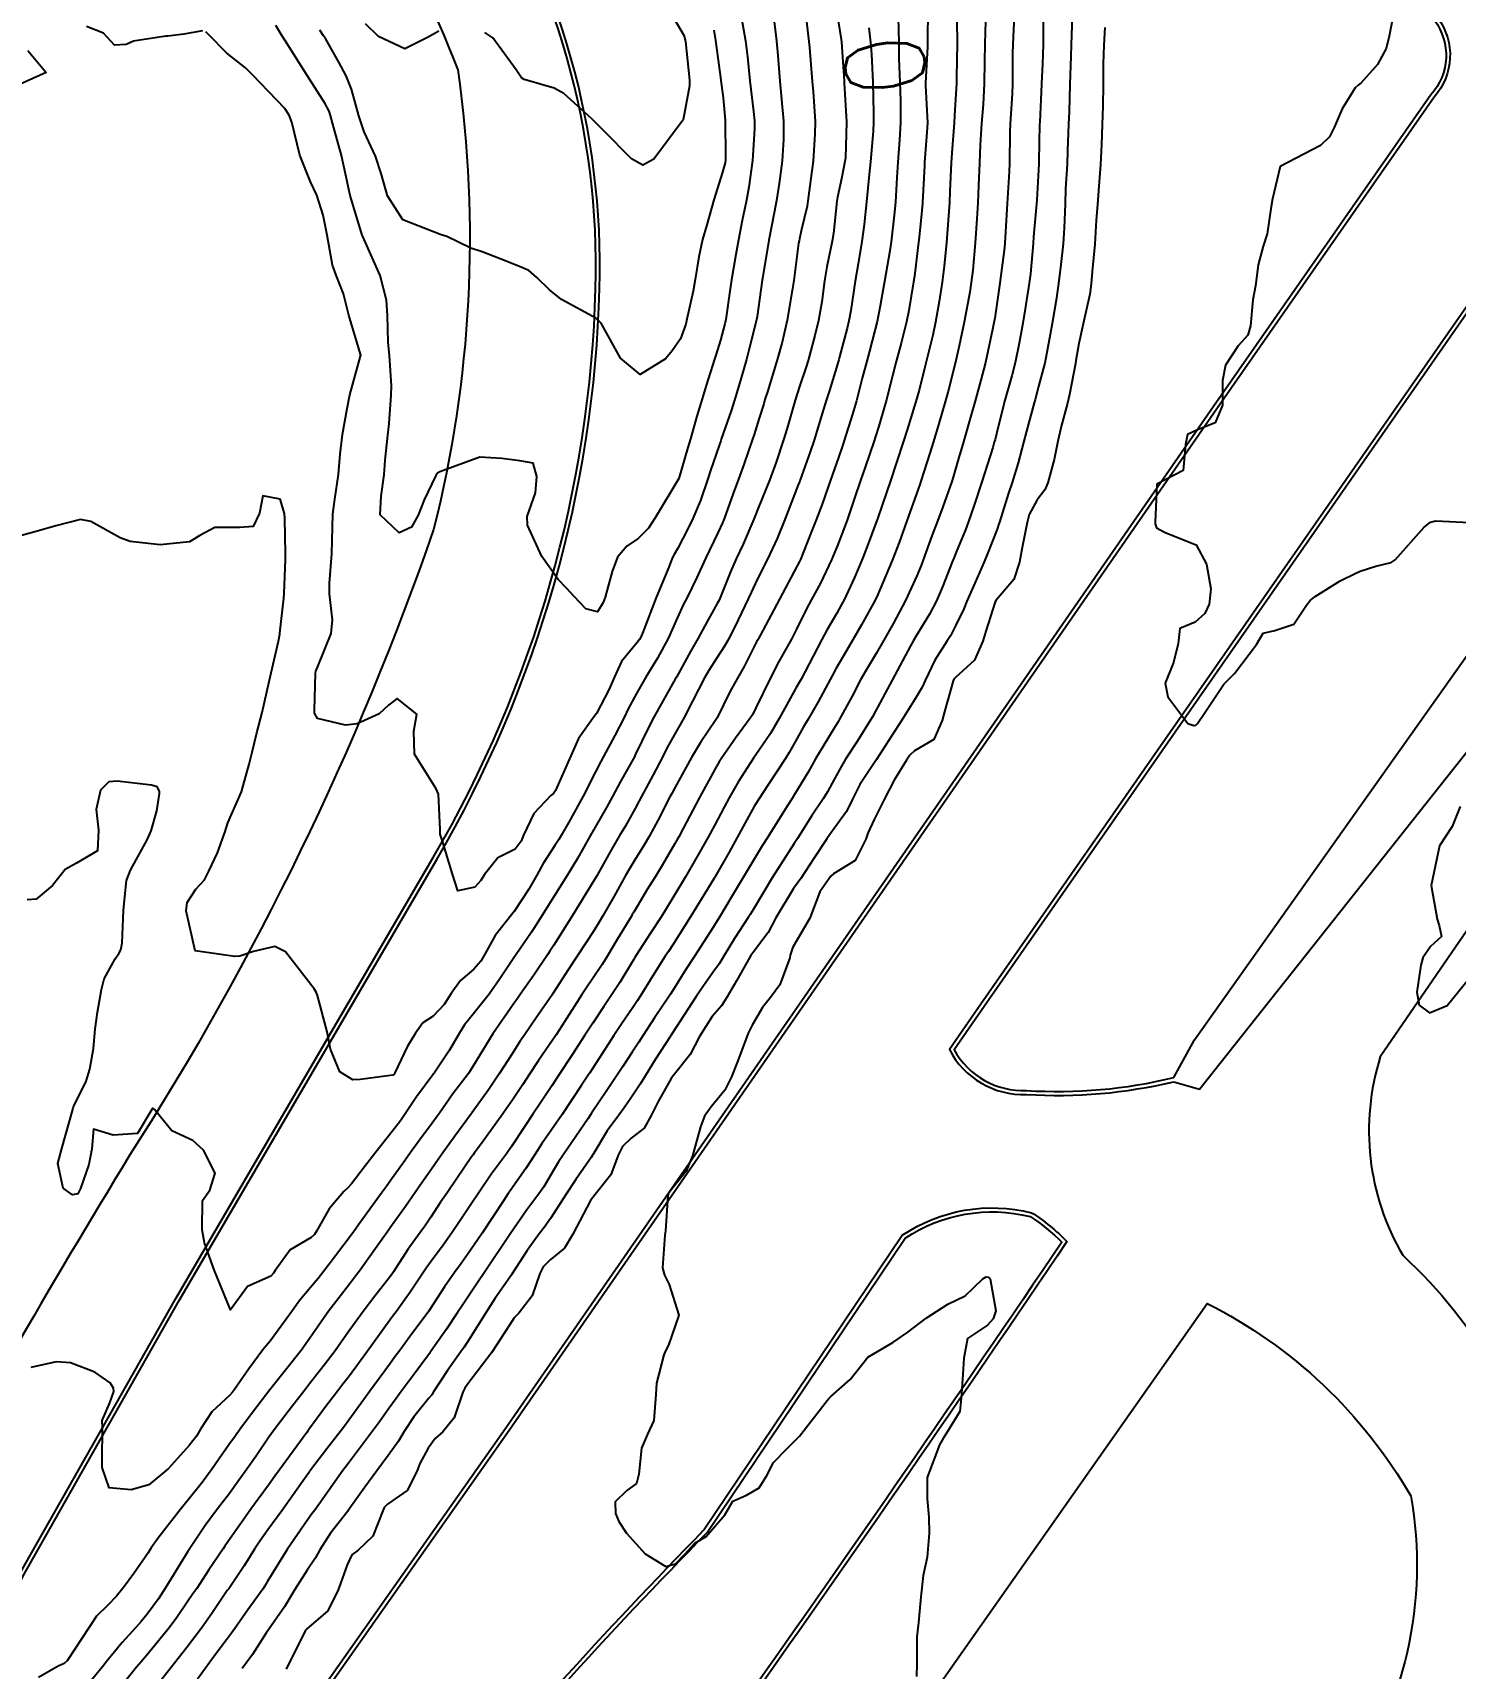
# Model space of a CAD drawing. Header units: metres. Extents: x 292545 to 299085, y 7450245 to 7463078.
# Drawn here: x 295697.9 to 295769.3, y 7459167.2 to 7459249.3 of the extents above; entities that cross this region are included whole.
import ezdxf
from ezdxf.enums import TextEntityAlignment as Align

# ---------------------------------------------------------------- set-up
doc = ezdxf.new("R2010")
doc.units = ezdxf.units.M
for name, color, linetype in [('Area Verde e Lazer', 94, 'Continuous'), ('Cotas', 45, 'Continuous'), ('Curvas de Nivel 1m', 11, 'Continuous'), ('Curvas de Nivel 5m', 15, 'Continuous'), ('Vias Primárias', 230, 'Continuous')]:
    doc.layers.add(name, color=color, linetype=linetype)
doc.styles.add('Style-STANDARD', font='STANDARD.shx')

msp = doc.modelspace()

# ---------------------------------------------------------------- linework, layer by layer
at = {"layer": 'Area Verde e Lazer', "elevation": 667.247}
msp.add_lwpolyline([(295768.301, 7459249.95, -0.357826), (295768.122, 7459246.211), (295757.218, 7459230.553), (295721.697, 7459179.276), (295709.043, 7459161.299), (295678.373, 7459117.308), (295658.092, 7459079.289), (295650.215, 7459060.645), (295643.817, 7459041.296), (295650.034, 7459062.991), (295654.324, 7459076.637), (295660.719, 7459091.849), (295697.441, 7459171.831), (295705.298, 7459185.682), (295718.222, 7459207.821, 0.12587), (295726.398, 7459236.47, 0.151991), (295720.141, 7459258.721, 0.173646), (295703.02, 7459275.858, 9.727857)], format="xyb", dxfattribs=at)
at = {"layer": 'Area Verde e Lazer'}
msp.add_lwpolyline([(295755.217, 7459196.876), (295756.254, 7459198.776), (295781.835, 7459234.869), (295784.282, 7459238.429, 0.44304), (295785.625, 7459246.899, 0.332628), (295778.772, 7459247.733, 0.080087), (295777.377, 7459245.932), (295745.693, 7459200.444), (295744.188, 7459198.272, 0.282896), (295747.821, 7459196.225, 0.074973)], format="xyb", close=True, dxfattribs=at)
msp.add_lwpolyline([(295641.793, 7458910.885, -0.042121), (295640.042, 7458961.504, -0.024441), (295645.135, 7459013.05, -0.085164), (295678.356, 7459102.409), (295697.589, 7459132.131), (295717.572, 7459158.337, -0.01965), (295731.792, 7459174.041), (295741.73, 7459188.817, -0.208892), (295748, 7459189.905, -0.051783), (295749.599, 7459188.617, -0.005243), (295733.715, 7459165.627, 0.014527), (295709.377, 7459130.812, 0.012561), (295690.78, 7459103.304, 0.039951), (295683.255, 7459091.392, 0.005627), (295672.227, 7459071.476, 0.021212), (295657.864, 7459033.882, 0.036696), (295648.618, 7458992.948, 0.012102), (295646.339, 7458969.669, 0.027418), (295645.726, 7458936.571, 0.035555), (295650.16, 7458895.421, 0.04752)], format="xyb", dxfattribs=at)
at = {"layer": 'Curvas de Nivel 1m', "flags": 128}
for points, elevation in [([(295736.663, 7459250.88), (295736.904, 7459248.877), (295736.933, 7459248.574), (295737.065, 7459246.875), (295737.111, 7459246.369), (295737.211, 7459244.874), (295737.204, 7459244.246), (295737.109, 7459242.875), (295737.048, 7459242.385), (295736.852, 7459240.877), (295736.807, 7459240.61), (295736.52, 7459239.372), (295736.424, 7459238.972), (295736.406, 7459238.882), (295736.386, 7459238.756), (295736.144, 7459236.885), (295736.087, 7459236.485), (295735.816, 7459234.89), (295735.56, 7459233.79), (295735.309, 7459232.897), (295734.82, 7459231.297), (295734.697, 7459230.906), (295734.632, 7459230.694), (295734.409, 7459229.981), (295734.149, 7459229.16), (295734.067, 7459228.913), (295733.644, 7459227.654), (295733.375, 7459226.92), (295733.1, 7459226.188), (295732.644, 7459224.927), (295732.559, 7459224.718), (295732.343, 7459224.259), (295731.907, 7459223.356), (295731.706, 7459222.936), (295731.274, 7459221.979), (295730.776, 7459220.945), (295730.616, 7459220.631), (295730.293, 7459219.931), (295729.848, 7459218.957), (295729.299, 7459217.933), (295728.714, 7459216.973), (295728.245, 7459216.159), (295727.837, 7459215.384), (295727.639, 7459214.986), (295727.165, 7459214.045), (295726.6, 7459212.996), (295726.46, 7459212.738), (295726.195, 7459212.217), (295725.574, 7459211.009), (295724.849, 7459209.699), (295724.471, 7459209.025), (295724.355, 7459208.832), (295724.155, 7459208.518), (295723.559, 7459207.618), (295723.241, 7459207.039), (295722.839, 7459206.33), (295722.115, 7459205.216), (295722.042, 7459205.122), (295721.977, 7459205.051), (295721.154, 7459204.007), (295720.637, 7459203.065), (295720.439, 7459202.715), (295720.082, 7459202.32), (295719.415, 7459201.744), (295718.939, 7459201.091), (295718.601, 7459200.551), (295718.051, 7459199.956), (295717.53, 7459199.623), (295717.164, 7459199.109), (295716.737, 7459198.412), (295716.123, 7459197.119), (295716.092, 7459197.05), (295716.021, 7459196.989), (295714.378, 7459196.784), (295714.017, 7459196.766), (295713.36, 7459197.157), (295712.893, 7459198.303), (295712.715, 7459199.163), (295712.23, 7459201), (295712.164, 7459201.169), (295712.065, 7459201.334), (295710.631, 7459203.185), (295710.096, 7459203.453), (295709.028, 7459203.206), (295708.334, 7459202.971), (295708.089, 7459202.947), (295706.093, 7459203.24), (295705.646, 7459205.245), (295705.697, 7459205.666), (295706.124, 7459206.325), (295706.568, 7459206.796), (295706.785, 7459207.233), (295707.214, 7459208.163), (295707.605, 7459209.226), (295707.737, 7459209.655), (295708.177, 7459210.646), (295708.415, 7459211.217), (295708.811, 7459212.604), (295708.953, 7459213.209), (295709.194, 7459214.177), (295709.458, 7459215.202), (295709.816, 7459216.764), (295709.907, 7459217.195), (295710.277, 7459218.783), (295710.344, 7459219.127), (295710.352, 7459219.189), (295710.55, 7459220.938), (295710.564, 7459221.187), (295710.625, 7459222.882), (295710.638, 7459223.187), (295710.604, 7459224.933), (295710.577, 7459225.188), (295710.36, 7459225.906), (295709.488, 7459226.073), (295709.333, 7459225.2), (295709.01, 7459224.536), (295708.342, 7459224.495), (295707.087, 7459224.487), (295706.336, 7459224.086), (295705.81, 7459223.766), (295704.336, 7459223.612), (295702.838, 7459223.783), (295702.34, 7459223.965), (295700.864, 7459224.789), (295700.349, 7459224.895), (295699.1, 7459224.568), (295698.343, 7459224.355), (295696.956, 7459223.968)], 673), ([(295738.222, 7459250.864), (295738.518, 7459248.978), (295738.533, 7459248.861), (295738.62, 7459247.608), (295738.669, 7459246.914), (295738.67, 7459246.859), (295738.675, 7459246.796), (295738.786, 7459244.857), (295738.733, 7459243.026), (295738.711, 7459242.858), (295738.555, 7459242.074), (295738.331, 7459241.076), (295738.3, 7459240.862), (295738.141, 7459239.241), (295738.078, 7459238.864), (295737.802, 7459237.565), (295737.69, 7459236.868), (295737.544, 7459235.808), (295737.382, 7459234.871), (295737.208, 7459234.126), (295736.866, 7459232.876), (295736.767, 7459232.55), (295736.43, 7459231.57), (295736.214, 7459230.883), (295735.812, 7459229.478), (295735.634, 7459228.891), (295735.257, 7459227.772), (295734.936, 7459226.902), (295734.358, 7459225.459), (295734.201, 7459225.065), (295734.136, 7459224.912), (295733.597, 7459223.654), (295733.259, 7459222.921), (295732.97, 7459222.27), (295732.43, 7459220.929), (295732.39, 7459220.842), (295732.3, 7459220.672), (295731.677, 7459219.549), (295731.346, 7459218.939), (295730.958, 7459218.258), (295730.253, 7459216.979), (295730.242, 7459216.961), (295730.214, 7459216.912), (295729.126, 7459214.971), (295728.813, 7459214.385), (295728.205, 7459213.109), (295728.163, 7459213.021), (295728.141, 7459212.981), (295727.44, 7459211.738), (295727.042, 7459210.991), (295726.739, 7459210.432), (295726.167, 7459209.44), (295725.917, 7459209.004), (295725.28, 7459207.879), (295724.768, 7459207.02), (295724.122, 7459205.981), (295723.755, 7459205.395), (295723.531, 7459205.036), (295722.975, 7459204.171), (295722.207, 7459203.049), (295722.158, 7459202.983), (295722.09, 7459202.879), (295721.349, 7459201.782), (295720.847, 7459201.068), (295720.053, 7459200.058), (295719.615, 7459199.517), (295719.346, 7459199.087), (295718.87, 7459198.256), (295718.091, 7459197.099), (295718.062, 7459197.059), (295718.021, 7459197.005), (295717.201, 7459195.912), (295716.671, 7459195.113), (295716.398, 7459194.707), (295715.983, 7459194.166), (295715.159, 7459193.132), (295714.647, 7459192.456), (295713.949, 7459191.543), (295713.758, 7459191.339), (295713.563, 7459191.154), (295712.817, 7459190.279), (295712.193, 7459189.167), (295712.092, 7459188.998), (295711.92, 7459188.85), (295710.861, 7459188.233), (295710.11, 7459187.188), (295710.037, 7459187.052), (295709.899, 7459186.903), (295708.719, 7459186.384), (295707.873, 7459185.22), (295707.046, 7459187.229), (295706.565, 7459188.585), (295706.441, 7459189.235), (295706.463, 7459190.709), (295706.828, 7459191.231), (295707.101, 7459192.083), (295706.518, 7459193.235), (295705.978, 7459193.714), (295704.93, 7459194.203), (295704.048, 7459195.269), (295703.994, 7459195.317), (295703.947, 7459195.317), (295703.922, 7459195.271), (295703.196, 7459194.062), (295701.98, 7459193.986), (295700.997, 7459194.286), (295700.916, 7459193.301), (295700.752, 7459192.515), (295700.348, 7459191.306), (295700.212, 7459191.044), (295699.948, 7459190.995), (295699.473, 7459191.317), (295699.204, 7459192.56), (295699.401, 7459193.319), (295699.952, 7459195.27), (295699.963, 7459195.31), (295699.968, 7459195.336), (295699.994, 7459195.406), (295700.621, 7459196.697), (295700.811, 7459197.302), (295700.995, 7459198.339), (295701.08, 7459199.3), (295701.192, 7459200.159), (295701.394, 7459201.297), (295701.527, 7459201.84), (295702.086, 7459202.835), (295702.27, 7459203.107), (295702.367, 7459203.286), (295702.438, 7459203.627), (295702.492, 7459205.284), (295702.653, 7459206.764), (295702.844, 7459207.279), (295703.695, 7459208.804), (295703.886, 7459209.264), (295704.173, 7459210.273), (295704.314, 7459211.127), (295704.306, 7459211.259), (295704.186, 7459211.471), (295703.906, 7459211.545), (295702.19, 7459211.754), (295701.769, 7459211.714), (295701.348, 7459211.298), (295701.134, 7459210.34), (295701.253, 7459209.299), (295701.193, 7459208.259), (295700.146, 7459207.643), (295699.578, 7459207.318), (295698.935, 7459206.524), (295698.12, 7459205.828), (295697.671, 7459205.793)], 672), ([(295742.873, 7459250.586), (295742.856, 7459248.808), (295742.848, 7459248.591), (295742.751, 7459246.809), (295742.752, 7459246.667), (295742.849, 7459244.807), (295742.842, 7459244.546), (295742.711, 7459242.809), (295742.705, 7459242.666), (295742.608, 7459240.809), (295742.606, 7459240.745), (295742.532, 7459240.05), (295742.414, 7459238.911), (295742.402, 7459238.811), (295742.2, 7459237.109), (295742.16, 7459236.813), (295741.911, 7459235.376), (295741.801, 7459234.817), (295741.532, 7459233.744), (295741.289, 7459232.822), (295740.901, 7459231.307), (295740.777, 7459230.835), (295740.698, 7459230.557), (295740.404, 7459229.579), (295740.233, 7459229.004), (295740.18, 7459228.842), (295739.718, 7459227.508), (295739.49, 7459226.849), (295739.208, 7459226.008), (295738.824, 7459224.855), (295738.695, 7459224.509), (295738.334, 7459223.585), (295738.123, 7459223.065), (295738.035, 7459222.863), (295737.478, 7459221.701), (295737.032, 7459220.873), (295736.775, 7459220.399), (295736.288, 7459219.382), (295736.03, 7459218.884), (295735.398, 7459217.761), (295734.952, 7459216.9), (295734.238, 7459215.431), (295734.065, 7459215.081), (295733.961, 7459214.913), (295733.226, 7459213.912), (295732.526, 7459212.927), (295732.399, 7459212.73), (295732.197, 7459212.375), (295731.418, 7459210.941), (295730.59, 7459209.377), (295730.367, 7459208.957), (295730.294, 7459208.825), (295730.157, 7459208.586), (295729.555, 7459207.552), (295729.197, 7459206.969), (295728.786, 7459206.314), (295728.115, 7459205.182), (295728.039, 7459205.056), (295727.999, 7459204.981), (295727.28, 7459203.809), (295726.795, 7459202.993), (295726.526, 7459202.556), (295726.076, 7459201.882), (295725.717, 7459201.357), (295725.489, 7459201.009), (295724.511, 7459199.486), (295724.219, 7459199.027), (295724.148, 7459198.922), (295724.039, 7459198.756), (295723.331, 7459197.729), (295722.876, 7459197.041), (295722.537, 7459196.523), (295722.003, 7459195.725), (295721.727, 7459195.324), (295721.539, 7459195.057), (295720.411, 7459193.507), (295720.098, 7459193.078), (295720.047, 7459193.003), (295719.97, 7459192.894), (295719.236, 7459191.805), (295718.744, 7459191.092), (295718.419, 7459190.614), (295717.931, 7459189.873), (295717.619, 7459189.41), (295717.398, 7459189.105), (295716.778, 7459188.248), (295716.05, 7459187.119), (295715.993, 7459187.028), (295715.9, 7459186.907), (295715.108, 7459185.908), (295714.532, 7459185.14), (295713.863, 7459184.205), (295713.425, 7459183.587), (295713.121, 7459183.157), (295712.572, 7459182.436), (295711.836, 7459181.499), (295711.577, 7459181.174), (295710.815, 7459180.188), (295710.067, 7459179.196), (295709.799, 7459178.826), (295709.134, 7459177.862), (295708.682, 7459177.211), (295708.308, 7459176.681), (295707.763, 7459175.925), (295707.46, 7459175.521), (295707.224, 7459175.225), (295706.592, 7459174.384), (295705.832, 7459173.239), (295705.793, 7459173.179), (295705.731, 7459173.082), (295704.607, 7459171.257), (295704.255, 7459170.712), (295703.693, 7459169.936), (295703.389, 7459169.572), (295703.124, 7459169.276), (295702.436, 7459168.521), (295701.666, 7459167.577), (295701.44, 7459167.293), (295700.485, 7459166.141)], 669), ([(295744.3, 7459250.794), (295744.35, 7459249.078), (295744.349, 7459248.793), (295744.315, 7459247.094), (295744.303, 7459246.793), (295744.214, 7459245.168), (295744.193, 7459244.794), (295744.075, 7459243.288), (295744.041, 7459242.795), (295743.978, 7459241.366), (295743.951, 7459240.796), (295743.861, 7459239.459), (295743.806, 7459238.797), (295743.697, 7459237.602), (295743.597, 7459236.799), (295743.445, 7459235.834), (295743.258, 7459234.802), (295743.118, 7459234.142), (295742.782, 7459232.807), (295742.714, 7459232.534), (295742.429, 7459231.385), (295742.276, 7459230.812), (295741.836, 7459229.383), (295741.658, 7459228.821), (295741.301, 7459227.745), (295740.991, 7459226.831), (295740.354, 7459224.968), (295740.321, 7459224.873), (295740.31, 7459224.84), (295739.777, 7459223.4), (295739.561, 7459222.848), (295739.184, 7459221.981), (295738.666, 7459220.856), (295738.541, 7459220.617), (295738.296, 7459220.195), (295737.81, 7459219.342), (295737.559, 7459218.867), (295737.114, 7459218.028), (295736.507, 7459216.877), (295736.415, 7459216.715), (295736.248, 7459216.418), (295735.417, 7459214.892), (295734.977, 7459214.144), (295734.205, 7459213.025), (295734.156, 7459212.958), (295734.122, 7459212.911), (295733.374, 7459211.735), (295732.899, 7459210.923), (295732.65, 7459210.453), (295732.169, 7459209.524), (295731.851, 7459208.935), (295731.232, 7459207.858), (295730.707, 7459206.951), (295730.123, 7459205.974), (295729.735, 7459205.346), (295729.496, 7459204.966), (295728.949, 7459204.127), (295728.209, 7459202.979), (295728.166, 7459202.905), (295728.09, 7459202.784), (295727.407, 7459201.653), (295726.974, 7459200.991), (295726.605, 7459200.447), (295726.049, 7459199.612), (295725.658, 7459199.006), (295725.021, 7459198.022), (295724.374, 7459197.025), (295724.007, 7459196.461), (295723.435, 7459195.602), (295723.05, 7459195.039), (295722.621, 7459194.41), (295721.977, 7459193.416), (295721.718, 7459193.054), (295720.975, 7459192.047), (295720.313, 7459191.074), (295719.937, 7459190.505), (295719.362, 7459189.652), (295718.98, 7459189.089), (295718.544, 7459188.466), (295717.908, 7459187.604), (295717.695, 7459187.313), (295717.556, 7459187.103), (295716.894, 7459186.104), (295716.178, 7459185.117), (295716.048, 7459184.941), (295715.869, 7459184.698), (295714.742, 7459183.137), (295713.841, 7459181.91), (295713.513, 7459181.477), (295713.263, 7459181.156), (295712.641, 7459180.341), (295711.804, 7459179.217), (295711.784, 7459179.19), (295711.769, 7459179.171), (295711.696, 7459179.066), (295710.331, 7459177.192), (295710.102, 7459176.871), (295709.771, 7459176.42), (295709.251, 7459175.715), (295708.885, 7459175.209), (295708.416, 7459174.543), (295707.736, 7459173.563), (295707.594, 7459173.361), (295707.495, 7459173.222), (295706.782, 7459172.17), (295706.173, 7459171.235), (295705.986, 7459170.96), (295705.703, 7459170.548), (295705.172, 7459169.766), (295704.8, 7459169.253), (295703.669, 7459167.876), (295703.384, 7459167.555), (295703.151, 7459167.275), (295702.49, 7459166.447)], 668), ([(295729.585, 7459250.966), (295730.636, 7459249.167), (295730.692, 7459248.949), (295730.702, 7459248.88), (295730.903, 7459246.947), (295730.903, 7459246.652), (295730.583, 7459244.95), (295729.113, 7459242.972), (295728.56, 7459242.676), (295728.003, 7459242.986), (295726.577, 7459244.438), (295726.004, 7459245.006), (295724.602, 7459246.27), (295724.115, 7459246.534), (295722.612, 7459246.981), (295722.474, 7459247.051), (295722.208, 7459247.463), (295721.036, 7459249.066), (295720.637, 7459249.331)], 677), ([(295766.299, 7459250.534), (295766.032, 7459249.143), (295765.88, 7459248.538), (295765.441, 7459247.726), (295764.616, 7459246.813), (295764.47, 7459246.696), (295764.317, 7459246.553), (295763.66, 7459245.496), (295763.262, 7459244.563), (295763.04, 7459244.104), (295762.574, 7459243.655), (295760.563, 7459242.6), (295760.164, 7459240.978), (295760.098, 7459240.604), (295759.898, 7459239.23), (295759.695, 7459238.608), (295759.446, 7459237.668), (295759.317, 7459236.612), (295759.183, 7459235.913), (295759.064, 7459234.614), (295758.933, 7459234.14), (295758.453, 7459233.6), (295757.816, 7459232.629), (295757.666, 7459231.862), (295757.663, 7459230.631), (295757.297, 7459229.749), (295756.404, 7459229.382), (295755.904, 7459229.151), (295755.809, 7459228.656), (295755.695, 7459227.341), (295754.373, 7459226.67), (295754.285, 7459224.739), (295754.287, 7459224.671), (295754.35, 7459224.469), (295754.777, 7459224.236), (295756.337, 7459223.613), (295756.858, 7459222.642), (295757.082, 7459221.41), (295756.99, 7459220.64), (295756.772, 7459220.167), (295756.289, 7459219.741), (295755.517, 7459219.425), (295755.429, 7459218.658), (295755.207, 7459217.717), (295754.778, 7459216.665), (295754.916, 7459215.994), (295755.924, 7459214.653), (295756.231, 7459214.543), (295756.32, 7459214.561), (295756.406, 7459214.647), (295756.759, 7459215.163), (295757.733, 7459216.628), (295758.258, 7459217.157), (295759.374, 7459218.609), (295759.709, 7459219.178), (295760.284, 7459219.324), (295761.242, 7459219.638), (295761.884, 7459220.584), (295762.058, 7459220.83), (295762.307, 7459221.022), (295763.56, 7459221.806), (295764.319, 7459222.177), (295764.578, 7459222.289), (295765.355, 7459222.54), (295766.124, 7459222.733), (295766.326, 7459222.864), (295767.79, 7459224.508), (295768.094, 7459224.757), (295768.348, 7459224.819), (295770.096, 7459224.733)], 662), ([(295745.772, 7459249.901), (295745.738, 7459248.773), (295745.718, 7459247.867), (295745.701, 7459246.774), (295745.646, 7459245.725), (295745.573, 7459244.775), (295745.5, 7459243.704), (295745.461, 7459242.777), (295745.421, 7459241.647), (295745.374, 7459240.778), (295745.328, 7459239.981), (295745.245, 7459238.779), (295745.124, 7459237.405), (295745.051, 7459236.782), (295744.976, 7459236.292), (295744.7, 7459234.786), (295744.451, 7459233.61), (295744.299, 7459232.937), (295744.266, 7459232.792), (295743.887, 7459231.337), (295743.744, 7459230.797), (295743.448, 7459229.759), (295743.16, 7459228.802), (295742.979, 7459228.212), (295742.525, 7459226.808), (295742.488, 7459226.692), (295742.368, 7459226.366), (295741.825, 7459224.818), (295741.434, 7459223.726), (295741.082, 7459222.829), (295740.305, 7459221.015), (295740.249, 7459220.895), (295740.226, 7459220.841), (295739.538, 7459219.6), (295739.111, 7459218.852), (295738.802, 7459218.328), (295738.261, 7459217.386), (295738.072, 7459217.046), (295737.975, 7459216.863), (295737.375, 7459215.735), (295736.868, 7459214.874), (295736.625, 7459214.478), (295736.216, 7459213.735), (295735.907, 7459213.185), (295735.722, 7459212.887), (295734.817, 7459211.528), (295734.419, 7459210.906), (295734.179, 7459210.509), (295733.611, 7459209.473), (295733.308, 7459208.919), (295732.892, 7459208.182), (295732.178, 7459206.93), (295732.159, 7459206.903), (295732.132, 7459206.853), (295730.963, 7459204.947), (295730.099, 7459203.587), (295729.851, 7459203.206), (295729.693, 7459202.964), (295729.067, 7459201.981), (295728.442, 7459200.976), (295728.294, 7459200.745), (295728.057, 7459200.39), (295727.487, 7459199.547), (295727.114, 7459198.989), (295726.687, 7459198.34), (295726.017, 7459197.301), (295725.899, 7459197.118), (295725.826, 7459197.003), (295725.495, 7459196.495), (295724.519, 7459195.022), (295723.985, 7459194.247), (295723.482, 7459193.531), (295723.168, 7459193.038), (295722.701, 7459192.303), (295721.946, 7459191.241), (295721.864, 7459191.131), (295721.81, 7459191.052), (295721.572, 7459190.688), (295720.496, 7459189.071), (295719.914, 7459188.205), (295719.448, 7459187.544), (295719.117, 7459187.088), (295718.613, 7459186.372), (295717.875, 7459185.227), (295717.826, 7459185.148), (295717.789, 7459185.101), (295716.967, 7459184.004), (295716.314, 7459183.115), (295716.117, 7459182.85), (295715.846, 7459182.473), (295714.871, 7459181.134), (295714.434, 7459180.53), (295713.811, 7459179.674), (295713.587, 7459179.372), (295713.418, 7459179.154), (295712.71, 7459178.244), (295711.884, 7459177.169), (295711.841, 7459177.111), (295711.781, 7459177.024), (295711.019, 7459175.926), (295710.489, 7459175.189), (295709.743, 7459174.167), (295709.337, 7459173.603), (295709.081, 7459173.207), (295708.564, 7459172.372), (295707.781, 7459171.219), (295707.753, 7459171.179), (295707.711, 7459171.12), (295706.94, 7459169.981), (295706.408, 7459169.233), (295706.102, 7459168.813), (295705.673, 7459168.264), (295704.872, 7459167.252), (295703.647, 7459165.695)], 667), ([(295747.213, 7459250.189), (295747.139, 7459248.755), (295747.125, 7459248.258), (295747.124, 7459246.755), (295747.103, 7459246.258), (295746.998, 7459244.756), (295746.98, 7459244.355), (295746.967, 7459242.756), (295746.951, 7459242.364), (295746.848, 7459240.757), (295746.831, 7459240.464), (295746.737, 7459238.758), (295746.72, 7459238.549), (295746.493, 7459236.76), (295746.233, 7459234.997), (295746.192, 7459234.764), (295746.122, 7459234.428), (295745.765, 7459232.77), (295745.538, 7459231.878), (295745.231, 7459230.778), (295745.053, 7459230.14), (295744.659, 7459228.786), (295744.383, 7459227.841), (295744.15, 7459227.018), (295744.075, 7459226.793), (295743.626, 7459225.532), (295743.353, 7459224.8), (295743.079, 7459224.066), (295742.629, 7459222.807), (295742.543, 7459222.585), (295742.315, 7459222.053), (295741.744, 7459220.818), (295741.15, 7459219.685), (295740.667, 7459218.834), (295740.273, 7459218.165), (295739.773, 7459217.333), (295739.498, 7459216.848), (295739.07, 7459216.026), (295738.445, 7459214.858), (295738.366, 7459214.724), (295738.228, 7459214.504), (295737.595, 7459213.483), (295737.241, 7459212.87), (295736.863, 7459212.206), (295736.185, 7459211.09), (295736.055, 7459210.882), (295735.852, 7459210.557), (295734.803, 7459208.9), (295734.552, 7459208.509), (295734.147, 7459207.842), (295733.797, 7459207.254), (295733.602, 7459206.915), (295733.055, 7459205.99), (295732.411, 7459204.927), (295732.295, 7459204.745), (295732.108, 7459204.438), (295731.15, 7459202.944), (295730.73, 7459202.304), (295730.067, 7459201.25), (295729.957, 7459201.069), (295729.885, 7459200.962), (295729.151, 7459199.87), (295728.559, 7459198.975), (295728.358, 7459198.657), (295728.03, 7459198.151), (295727.566, 7459197.438), (295727.269, 7459196.987), (295726.764, 7459196.233), (295725.994, 7459195.089), (295725.934, 7459195.001), (295725.817, 7459194.828), (295724.585, 7459193.021), (295724.342, 7459192.65), (295723.957, 7459191.988), (295723.595, 7459191.387), (295723.35, 7459191.036), (295722.747, 7459190.23), (295721.923, 7459189.05), (295720.598, 7459187.07), (295720.32, 7459186.65), (295719.887, 7459186.003), (295719.509, 7459185.453), (295719.265, 7459185.086), (295718.706, 7459184.25), (295717.901, 7459183.1), (295717.88, 7459183.072), (295717.852, 7459183.031), (295717.036, 7459181.913), (295716.442, 7459181.114), (295716.184, 7459180.76), (295715.82, 7459180.263), (295715.341, 7459179.596), (295715, 7459179.132), (295713.787, 7459177.519), (295713.627, 7459177.309), (295713.51, 7459177.153), (295712.795, 7459176.132), (295712.096, 7459175.167), (295711.951, 7459174.968), (295711.748, 7459174.686), (295710.723, 7459173.185), (295709.717, 7459171.565), (295709.58, 7459171.336), (295709.491, 7459171.202), (295708.747, 7459170.159), (295708.088, 7459169.216), (295707.917, 7459168.981), (295707.677, 7459168.657), (295707.059, 7459167.836), (295706.611, 7459167.231), (295706.216, 7459166.676)], 666), ([(295735.09, 7459250.462), (295735.279, 7459248.894), (295735.344, 7459248.175), (295735.439, 7459246.892), (295735.526, 7459245.964), (295735.622, 7459244.89), (295735.635, 7459243.956), (295735.562, 7459242.895), (295735.414, 7459241.759), (295735.271, 7459240.899), (295735.151, 7459240.283), (295734.883, 7459238.904), (295734.565, 7459236.98), (295734.555, 7459236.909), (295734.488, 7459236.412), (295734.308, 7459235.078), (295734.279, 7459234.912), (295733.912, 7459233.454), (295733.765, 7459232.917), (295733.464, 7459231.888), (295733.181, 7459230.922), (295733, 7459230.338), (295732.502, 7459228.929), (295732.475, 7459228.846), (295732.39, 7459228.605), (295731.969, 7459227.342), (295731.836, 7459226.935), (295731.454, 7459225.847), (295731.075, 7459224.943), (295730.842, 7459224.449), (295730.33, 7459223.451), (295730.142, 7459223.136), (295730.042, 7459222.954), (295729.864, 7459222.502), (295729.235, 7459220.966), (295728.579, 7459219.269), (295728.461, 7459218.977), (295728.399, 7459218.86), (295728.279, 7459218.707), (295727.498, 7459217.754), (295727.139, 7459216.991), (295726.872, 7459216.368), (295726.234, 7459215.153), (295726.13, 7459215.002), (295725.341, 7459213.888), (295724.949, 7459213.019), (295724.186, 7459211.293), (295724.083, 7459211.133), (295723.953, 7459211.032), (295723.089, 7459210.126), (295722.581, 7459209.046), (295722.459, 7459208.746), (295722.152, 7459208.335), (295721.294, 7459207.911), (295720.627, 7459207.065), (295720.43, 7459206.767), (295720.127, 7459206.433), (295719.283, 7459206.241), (295719.019, 7459207.087), (295718.516, 7459208.736), (295718.397, 7459209.096), (295718.389, 7459209.321), (295718.314, 7459211.098), (295718.187, 7459211.362), (295717.112, 7459213.111), (295717.065, 7459214.271), (295717.223, 7459215.11), (295716.241, 7459215.911), (295715.801, 7459215.561), (295715.332, 7459215.129), (295714.228, 7459214.637), (295713.637, 7459214.559), (295712.23, 7459214.908), (295712.092, 7459215.171), (295712.081, 7459215.325), (295712.135, 7459217.171), (295712.156, 7459217.27), (295712.258, 7459217.514), (295712.917, 7459219.16), (295712.986, 7459219.855), (295712.843, 7459221.162), (295712.837, 7459221.691), (295712.96, 7459223.16), (295712.997, 7459224.506), (295713.015, 7459225.16), (295713.107, 7459225.906), (295713.284, 7459227.156), (295713.369, 7459228.174), (295713.498, 7459229.154), (295713.731, 7459230.465), (295713.865, 7459231.148), (295714.398, 7459233.096), (295714.408, 7459233.141), (295714.398, 7459233.187), (295713.816, 7459235.15), (295713.55, 7459236.22), (295713.18, 7459237.16), (295712.99, 7459237.655), (295712.716, 7459239.167), (295712.528, 7459240.158), (295712.196, 7459241.173), (295711.88, 7459241.846), (295711.343, 7459243.182), (295710.942, 7459244.832), (295710.817, 7459245.188), (295710.596, 7459245.515), (295708.983, 7459247.206), (295708.616, 7459247.564), (295707.694, 7459248.295), (295706.767, 7459249.238), (295706.635, 7459249.374)], 674), ([(295750.109, 7459250.179), (295750.066, 7459248.719), (295750.05, 7459248.142), (295750.003, 7459246.726), (295749.959, 7459245.36), (295749.934, 7459244.726), (295749.883, 7459243.413), (295749.857, 7459242.727), (295749.787, 7459241.491), (295749.757, 7459240.728), (295749.72, 7459239.533), (295749.66, 7459238.729), (295749.545, 7459237.687), (295749.435, 7459236.731), (295749.311, 7459235.901), (295749.107, 7459234.734), (295749.009, 7459234.183), (295748.737, 7459232.737), (295748.682, 7459232.496), (295748.431, 7459231.558), (295748.259, 7459230.907), (295748.214, 7459230.742), (295747.823, 7459229.324), (295747.677, 7459228.747), (295747.406, 7459227.726), (295747.099, 7459226.753), (295746.914, 7459226.208), (295746.472, 7459224.759), (295746.442, 7459224.669), (295746.348, 7459224.406), (295745.881, 7459223.216), (295745.699, 7459222.769), (295745.232, 7459221.696), (295744.834, 7459220.782), (295744.671, 7459220.412), (295744.285, 7459219.589), (295744.015, 7459219.055), (295743.849, 7459218.794), (295743.231, 7459217.832), (295742.739, 7459216.805), (295742.589, 7459216.467), (295742.244, 7459215.888), (295741.564, 7459214.82), (295741.043, 7459214.006), (295740.302, 7459212.839), (295740.201, 7459212.687), (295739.455, 7459211.582), (295739.088, 7459210.851), (295738.794, 7459210.237), (295738.168, 7459209.373), (295737.947, 7459209.08), (295737.802, 7459208.864), (295737.146, 7459207.872), (295736.491, 7459206.876), (295736.128, 7459206.364), (295735.242, 7459204.899), (295734.852, 7459204.156), (295734.095, 7459203.14), (295733.994, 7459203.011), (295733.937, 7459202.912), (295733.261, 7459201.732), (295732.792, 7459200.923), (295732.513, 7459200.471), (295732.053, 7459199.94), (295731.407, 7459198.94), (295730.943, 7459198.033), (295730.088, 7459196.959), (295730.012, 7459196.855), (295729.322, 7459195.644), (295728.991, 7459194.97), (295728.628, 7459194.332), (295727.982, 7459193.84), (295727.541, 7459193.421), (295727.336, 7459192.986), (295726.956, 7459191.992), (295726.182, 7459190.998), (295725.94, 7459190.701), (295725.06, 7459189.019), (295724.633, 7459188.306), (295723.91, 7459187.721), (295723.562, 7459187.378), (295723.404, 7459187.035), (295723.012, 7459185.913), (295722.34, 7459185.045), (295722.109, 7459184.81), (295721.867, 7459184.451), (295720.979, 7459183.063), (295719.838, 7459181.564), (295719.627, 7459181.291), (295719.534, 7459181.083), (295719.105, 7459179.796), (295718.532, 7459179.093), (295718.144, 7459178.752), (295717.795, 7459178.27), (295717.382, 7459177.509), (295717.221, 7459177.106), (295716.736, 7459176.143), (295715.758, 7459175.454), (295715.587, 7459175.3), (295715.509, 7459175.132), (295715.017, 7459173.86), (295714.272, 7459173.145), (295713.964, 7459172.914), (295713.726, 7459172.41), (295713.389, 7459171.48), (295713.278, 7459171.154), (295712.753, 7459170.103), (295711.683, 7459169.194), (295711.641, 7459169.129), (295710.661, 7459167.185)], 664), ([(295718.332, 7459249.4), (295717.791, 7459249.103), (295716.627, 7459248.518), (295715.292, 7459249.133), (295714.642, 7459249.772)], 677), ([(295739.916, 7459249.569), (295739.991, 7459248.84), (295740.043, 7459248.255), (295740.112, 7459246.838), (295740.139, 7459245.287), (295740.148, 7459244.837), (295740.131, 7459244.39), (295739.988, 7459242.839), (295739.92, 7459242.203), (295739.792, 7459240.841), (295739.676, 7459239.692), (295739.563, 7459238.844), (295739.373, 7459237.719), (295739.221, 7459236.849), (295738.999, 7459235.373), (295738.908, 7459234.853), (295738.821, 7459234.501), (295738.446, 7459233.05), (295738.405, 7459232.898), (295738.394, 7459232.86), (295737.935, 7459231.358), (295737.775, 7459230.866), (295737.445, 7459229.832), (295737.16, 7459228.872), (295736.971, 7459228.29), (295736.466, 7459226.879), (295736.44, 7459226.812), (295736.37, 7459226.627), (295735.694, 7459224.89), (295735.301, 7459223.933), (295734.824, 7459222.902), (295734.313, 7459221.879), (295734, 7459221.219), (295733.86, 7459220.914), (295733.356, 7459219.856), (295732.893, 7459218.924), (295732.674, 7459218.529), (295732.268, 7459217.911), (295731.88, 7459217.313), (295731.668, 7459216.936), (295731.066, 7459215.773), (295730.648, 7459214.954), (295730.498, 7459214.687), (295730.222, 7459214.221), (295729.77, 7459213.403), (295729.548, 7459212.967), (295729.086, 7459212.079), (295728.501, 7459210.977), (295728.387, 7459210.771), (295728.177, 7459210.384), (295727.673, 7459209.48), (295727.386, 7459208.988), (295726.934, 7459208.21), (295726.258, 7459206.999), (295726.215, 7459206.916), (295726.131, 7459206.777), (295725.042, 7459205.016), (295724.098, 7459203.518), (295723.907, 7459203.22), (295723.782, 7459203.033), (295723.093, 7459202.024), (295722.416, 7459201.046), (295722.269, 7459200.84), (295722.058, 7459200.536), (295721.037, 7459199.065), (295720.026, 7459197.426), (295719.897, 7459197.209), (295719.813, 7459197.082), (295719.036, 7459196.062), (295718.355, 7459195.096), (295718.205, 7459194.884), (295717.988, 7459194.583), (295717.354, 7459193.731), (295716.901, 7459193.111), (295716.514, 7459192.566), (295715.953, 7459191.772), (295715.678, 7459191.393), (295715.487, 7459191.127), (295714.384, 7459189.6), (295714.06, 7459189.148), (295713.921, 7459188.968), (295713.134, 7459187.935), (295712.556, 7459187.163), (295712.274, 7459186.789), (295711.89, 7459186.336), (295711.35, 7459185.706), (295710.986, 7459185.183), (295709.857, 7459183.644), (295709.653, 7459183.404), (295709.497, 7459183.204), (295708.794, 7459182.26), (295708.071, 7459181.218), (295707.972, 7459181.077), (295707.829, 7459180.928), (295706.941, 7459180.104), (295706.364, 7459179.234), (295706.158, 7459178.877), (295705.795, 7459178.399), (295704.762, 7459177.255), (295703.775, 7459176.434), (295702.878, 7459176.173), (295701.773, 7459176.288), (295701.423, 7459177.294), (295701.428, 7459177.653), (295701.445, 7459179.294), (295701.433, 7459179.669), (295701.822, 7459180.549), (295702.008, 7459181.11), (295701.995, 7459181.288), (295701.836, 7459181.55), (295701.055, 7459182.084), (295699.845, 7459182.561), (295699.123, 7459182.598), (295697.843, 7459182.32)], 671), ([(295706.461, 7459249.416), (295705.533, 7459249.251), (295704.732, 7459249.159), (295704.632, 7459249.156), (295703.008, 7459248.898), (295702.628, 7459248.74), (295702.045, 7459248.706), (295701.501, 7459249.297), (295700.638, 7459249.644)], 674), ([(295732.124, 7459249.451), (295732.213, 7459248.934), (295732.467, 7459247.079), (295732.489, 7459246.931), (295732.6, 7459246.061), (295732.695, 7459244.928), (295732.719, 7459243.082), (295732.712, 7459242.929), (295732.691, 7459242.799), (295732.556, 7459242.276), (295732.223, 7459241.256), (295732.129, 7459240.934), (295731.776, 7459239.686), (295731.566, 7459238.939), (295731.377, 7459238.069), (295731.191, 7459236.943), (295731.087, 7459236.344), (295730.783, 7459234.947), (295730.72, 7459234.697), (295730.458, 7459233.962), (295730.042, 7459233.363), (295729.697, 7459232.961), (295728.435, 7459232.169), (295727.45, 7459232.99), (295726.469, 7459234.747), (295726.211, 7459235.003), (295724.482, 7459235.929), (295723.882, 7459236.424), (295723.245, 7459237.039), (295722.845, 7459237.393), (295722.498, 7459237.545), (295721.701, 7459237.858), (295720.505, 7459238.32), (295719.939, 7459238.51), (295718.722, 7459239.097), (295718.514, 7459239.169), (295718.438, 7459239.177), (295716.525, 7459239.925), (295715.758, 7459241.128), (295715.43, 7459242.256), (295715.15, 7459243.134), (295714.581, 7459244.352), (295714.314, 7459245.144), (295713.941, 7459246.484), (295713.67, 7459247.154), (295713.307, 7459247.847), (295712.632, 7459249.035), (295712.546, 7459249.171), (295712.362, 7459249.448)], 676), ([(295751.753, 7459249.588), (295751.704, 7459248.699), (295751.679, 7459247.76), (295751.666, 7459246.704), (295751.65, 7459245.652), (295751.617, 7459244.704), (295751.581, 7459243.713), (295751.534, 7459242.705), (295751.461, 7459241.616), (295751.383, 7459240.707), (295751.327, 7459239.912), (295751.256, 7459238.709), (295751.126, 7459237.338), (295751.065, 7459236.711), (295750.999, 7459236.198), (295750.667, 7459234.717), (295750.453, 7459233.725), (295750.299, 7459232.866), (295750.276, 7459232.722), (295749.987, 7459231.164), (295749.886, 7459230.725), (295749.569, 7459229.565), (295749.379, 7459228.73), (295749.214, 7459227.902), (295748.9, 7459226.735), (295748.736, 7459226.37), (295748.364, 7459225.884), (295747.965, 7459225.136), (295747.859, 7459224.745), (295747.605, 7459223.476), (295747.467, 7459222.749), (295747.191, 7459221.875), (295746.304, 7459220.845), (295746.256, 7459220.761), (295745.775, 7459219.28), (295745.625, 7459218.776), (295745.215, 7459217.829), (295744.255, 7459216.95), (295744.179, 7459216.866), (295744.147, 7459216.791), (295743.729, 7459215.304), (295743.587, 7459214.796), (295743.166, 7459213.853), (295742.21, 7459213.282), (295741.965, 7459213.056), (295741.803, 7459212.816), (295741.175, 7459211.808), (295740.683, 7459210.833), (295740.173, 7459209.833), (295739.867, 7459209.142), (295739.763, 7459208.844), (295739.22, 7459207.777), (295738.137, 7459207.102), (295738.011, 7459206.985), (295737.923, 7459206.862), (295737.458, 7459206.202), (295736.943, 7459204.878), (295736.098, 7459203.414), (295735.97, 7459203.015), (295735.945, 7459202.891), (295735.435, 7459201.534), (295734.982, 7459200.901), (295734.569, 7459200.393), (295734.049, 7459199.506), (295733.861, 7459199.096), (295733.786, 7459198.913), (295733.302, 7459197.639), (295733.009, 7459196.92), (295732.683, 7459196.246), (295731.998, 7459195.407), (295731.67, 7459194.935), (295731.455, 7459194.405), (295731.053, 7459192.944), (295730.735, 7459192.174), (295729.946, 7459191.17), (295729.851, 7459191.055), (295729.818, 7459190.961), (295729.705, 7459189.182), (295729.675, 7459188.962), (295729.553, 7459187.317), (295729.646, 7459186.963), (295729.896, 7459186.484), (295730.375, 7459184.952), (295729.858, 7459183.439), (295729.688, 7459183.128), (295729.622, 7459182.962), (295729.255, 7459181.542), (295729.218, 7459180.966), (295729.112, 7459179.664), (295728.803, 7459178.97), (295728.493, 7459178.276), (295728.371, 7459176.974), (295728.251, 7459176.5), (295727.77, 7459176.146), (295727.173, 7459175.577), (295727.203, 7459174.988), (295727.357, 7459174.594), (295727.743, 7459174.007), (295728.677, 7459172.971), (295729.727, 7459172.326), (295730.214, 7459172.469), (295730.667, 7459172.951), (295731.177, 7459173.507), (295731.742, 7459173.838), (295732.68, 7459174.926), (295733.077, 7459175.607), (295733.768, 7459175.92), (295734.402, 7459176.276), (295734.785, 7459176.9), (295735.131, 7459177.555), (295735.796, 7459178.244), (295736.425, 7459178.881), (295737.821, 7459180.66), (295737.91, 7459180.771), (295738.008, 7459180.858), (295738.97, 7459181.714), (295739.853, 7459182.84), (295741.108, 7459183.58), (295741.866, 7459184.091), (295742.787, 7459184.806), (295743.88, 7459185.504), (295744.753, 7459185.913), (295745.636, 7459186.773), (295745.795, 7459186.87), (295745.894, 7459186.862), (295745.996, 7459186.768), (295746.285, 7459185.172), (295746.153, 7459184.766), (295745.87, 7459184.449), (295744.86, 7459183.783), (295744.676, 7459182.782), (295744.635, 7459181.988), (295744.538, 7459180.783), (295744.481, 7459180.119), (295743.805, 7459179.02), (295743.653, 7459178.792), (295743.449, 7459178.445), (295742.842, 7459176.804), (295742.835, 7459175.736), (295742.92, 7459174.802), (295742.944, 7459174.001), (295742.838, 7459172.803), (295742.641, 7459171.885), (295742.525, 7459170.808), (295742.408, 7459169.527), (295742.325, 7459168.81), (295742.314, 7459167.455), (295742.298, 7459166.81)], 663), ([(295697.705, 7459248.425), (295698.613, 7459247.33), (295696.604, 7459246.425)], 674), ([(295769.599, 7459210.489), (295769.183, 7459209.479), (295768.556, 7459208.504), (295768.133, 7459206.51), (295768.429, 7459204.819), (295768.535, 7459204.504), (295768.647, 7459203.959), (295768.097, 7459203.457), (295767.709, 7459202.894), (295767.611, 7459202.515), (295767.42, 7459201.165), (295767.526, 7459200.515), (295768.059, 7459200.125), (295768.943, 7459200.497), (295770.077, 7459201.905)], 662)]:
    msp.add_lwpolyline(points, dxfattribs=dict(at, elevation=elevation))
at = {"layer": 'Curvas de Nivel 5m', "flags": 128}
for points, elevation in [([(295748.653, 7459250.74), (295748.662, 7459248.769), (295748.661, 7459248.74), (295748.623, 7459247.75), (295748.584, 7459246.77), (295748.583, 7459246.74), (295748.487, 7459244.838), (295748.48, 7459244.741), (295748.445, 7459242.86), (295748.441, 7459242.741), (295748.346, 7459240.941), (295748.33, 7459240.742), (295748.183, 7459239.078), (295748.153, 7459238.744), (295748.026, 7459237.216), (295747.965, 7459236.745), (295747.754, 7459235.467), (295747.634, 7459234.748), (295747.458, 7459233.745), (295747.258, 7459232.752), (295747.096, 7459232.093), (295746.709, 7459230.757), (295746.65, 7459230.528), (295746.405, 7459229.537), (295746.247, 7459228.911), (295746.208, 7459228.763), (295746.128, 7459228.502), (295745.585, 7459226.772), (295745.197, 7459225.613), (295744.911, 7459224.782), (295744.754, 7459224.376), (295744.331, 7459223.34), (295744.171, 7459222.946), (295744.114, 7459222.792), (295743.604, 7459221.503), (295743.303, 7459220.8), (295742.962, 7459220.134), (295742.276, 7459219.014), (295742.151, 7459218.812), (295742.009, 7459218.553), (295741.084, 7459216.828), (295740.237, 7459215.265), (295740.089, 7459214.987), (295740.007, 7459214.842), (295739.321, 7459213.745), (295738.747, 7459212.855), (295738.543, 7459212.513), (295738.193, 7459211.868), (295737.838, 7459211.212), (295737.619, 7459210.866), (295737.04, 7459210.005), (295736.325, 7459208.878), (295736.261, 7459208.78), (295736.159, 7459208.617), (295735.476, 7459207.557), (295735.066, 7459206.896), (295734.117, 7459205.331), (295733.958, 7459205.068), (295733.86, 7459204.913), (295733.162, 7459203.859), (295732.605, 7459202.925), (295732.411, 7459202.604), (295732.081, 7459202.142), (295731.575, 7459201.433), (295731.248, 7459200.942), (295730.044, 7459199.088), (295729.993, 7459199.011), (295729.96, 7459198.961), (295729.202, 7459197.792), (295728.698, 7459196.973), (295728.438, 7459196.547), (295728.002, 7459195.892), (295727.629, 7459195.351), (295727.363, 7459194.986), (295726.781, 7459194.196), (295726.058, 7459192.999), (295726.027, 7459192.944), (295725.971, 7459192.862), (295725.199, 7459191.766), (295724.725, 7459191.018), (295723.931, 7459189.805), (295723.607, 7459189.353), (295723.369, 7459189.036), (295722.759, 7459188.197), (295722.021, 7459187.049), (295721.973, 7459186.978), (295721.9, 7459186.868), (295721.15, 7459185.795), (295720.682, 7459185.068), (295719.86, 7459183.753), (295719.595, 7459183.343), (295719.411, 7459183.084), (295718.761, 7459182.174), (295718.066, 7459181.098), (295717.973, 7459180.956), (295717.828, 7459180.78), (295717.069, 7459179.852), (295716.582, 7459179.112), (295716.295, 7459178.618), (295715.791, 7459177.901), (295715.211, 7459177.129), (295714.605, 7459176.307), (295713.778, 7459175.15), (295713.753, 7459175.117), (295712.891, 7459174.009), (295712.355, 7459173.164), (295712.134, 7459172.761), (295711.723, 7459172.155), (295711.104, 7459171.179), (295710.581, 7459170.306), (295709.806, 7459169.198), (295709.681, 7459169.018), (295708.967, 7459167.91), (295708.458, 7459167.212)], 665), ([(295741.38, 7459250.095), (295741.409, 7459248.822), (295741.422, 7459248.025), (295741.468, 7459246.821), (295741.507, 7459245.913), (295741.493, 7459244.821), (295741.442, 7459243.954), (295741.359, 7459242.822), (295741.316, 7459242.062), (295741.247, 7459240.823), (295741.188, 7459240.168), (295741.026, 7459238.825), (295740.961, 7459238.373), (295740.696, 7459236.828), (295740.665, 7459236.653), (295740.481, 7459235.613), (295740.321, 7459234.832), (295739.943, 7459233.345), (295739.807, 7459232.84), (295739.581, 7459231.99), (295739.285, 7459230.851), (295739.091, 7459230.175), (295738.676, 7459228.857), (295738.606, 7459228.643), (295738.384, 7459227.999), (295738.092, 7459227.146), (295737.993, 7459226.864), (295737.57, 7459225.658), (295737.271, 7459224.871), (295737.006, 7459224.21), (295736.478, 7459222.878), (295736.428, 7459222.773), (295736.32, 7459222.569), (295735.419, 7459220.893), (295734.449, 7459219.072), (295734.364, 7459218.909), (295734.336, 7459218.856), (295734.28, 7459218.746), (295733.66, 7459217.518), (295733.31, 7459216.919), (295732.933, 7459216.236), (295732.296, 7459214.929), (295732.272, 7459214.89), (295732.231, 7459214.833), (295731.462, 7459213.694), (295731.014, 7459212.948), (295730.188, 7459211.454), (295730.016, 7459211.13), (295729.927, 7459210.963), (295729.334, 7459209.805), (295728.877, 7459208.973), (295728.612, 7459208.52), (295728.145, 7459207.771), (295727.845, 7459207.275), (295727.679, 7459206.985), (295727.125, 7459205.988), (295726.555, 7459204.996), (295726.39, 7459204.717), (295726.105, 7459204.248), (295725.308, 7459203.012), (295724.823, 7459202.278), (295724.064, 7459201.106), (295724.034, 7459201.059), (295724.014, 7459201.03), (295723.215, 7459199.875), (295722.641, 7459199.044), (295722.4, 7459198.684), (295722.034, 7459198.117), (295721.356, 7459197.06), (295720.814, 7459196.265), (295719.994, 7459195.126), (295719.975, 7459195.099), (295719.96, 7459195.08), (295719.13, 7459193.94), (295718.53, 7459193.094), (295718.3, 7459192.765), (295717.961, 7459192.28), (295717.467, 7459191.588), (295717.137, 7459191.108), (295716.65, 7459190.399), (295715.925, 7459189.377), (295715.738, 7459189.123), (295715.32, 7459188.532), (295714.328, 7459187.144), (295714.144, 7459186.901), (295713.894, 7459186.575), (295713.27, 7459185.768), (295712.812, 7459185.161), (295712.423, 7459184.609), (295711.859, 7459183.787), (295711.415, 7459183.177), (295709.92, 7459181.285), (295709.85, 7459181.2), (295708.967, 7459180.057), (295708.34, 7459179.215), (295708.119, 7459178.897), (295707.795, 7459178.433), (295707.292, 7459177.721), (295706.957, 7459177.228), (295706.456, 7459176.55), (295705.76, 7459175.693), (295705.401, 7459175.245), (295704.273, 7459173.797), (295703.896, 7459173.268), (295703.73, 7459173.022), (295703.016, 7459171.981), (295702.496, 7459171.282), (295702.145, 7459170.847), (295701.699, 7459170.379), (295701.148, 7459169.842), (295700.791, 7459169.303), (295699.666, 7459167.599), (295699.528, 7459167.457), (295699.215, 7459167.324), (295698.231, 7459166.76)], 670), ([(295733.519, 7459250.048), (295733.72, 7459248.914), (295733.828, 7459248.115), (295733.942, 7459246.91), (295734.122, 7459245.375), (295734.165, 7459244.906), (295734.173, 7459244.501), (295734.077, 7459242.915), (295733.89, 7459241.576), (295733.765, 7459240.918), (295733.552, 7459239.896), (295733.361, 7459238.922), (295733.229, 7459238.199), (295733.022, 7459236.925), (295732.951, 7459236.462), (295732.726, 7459234.927), (295732.681, 7459234.717), (295732.457, 7459233.884), (295732.234, 7459233.144), (295732.169, 7459232.933), (295731.753, 7459231.614), (295731.544, 7459230.939), (295731.278, 7459230.073), (295730.955, 7459228.944), (295730.832, 7459228.502), (295730.373, 7459226.95), (295729.19, 7459224.967), (295728.856, 7459224.462), (295728.337, 7459223.929), (295727.77, 7459223.547), (295727.291, 7459222.99), (295727.03, 7459222.279), (295726.675, 7459220.996), (295726.58, 7459220.718), (295726.296, 7459220.258), (295725.698, 7459220.41), (295725.118, 7459221.018), (295724.729, 7459221.445), (295724.311, 7459221.882), (295723.489, 7459223.038), (295722.781, 7459224.611), (295722.762, 7459225.046), (295723.178, 7459226.229), (295723.253, 7459227.041), (295723.062, 7459227.722), (295722.385, 7459227.832), (295721.487, 7459227.958), (295720.387, 7459228.025), (295719.702, 7459227.762), (295718.376, 7459227.283), (295718.261, 7459227.215), (295718.184, 7459227.102), (295717.598, 7459225.87), (295717.291, 7459225.111), (295716.948, 7459224.509), (295716.339, 7459224.222), (295715.385, 7459225.13), (295715.435, 7459226.056), (295715.591, 7459227.128), (295715.64, 7459227.871), (295715.772, 7459229.126), (295715.831, 7459229.703), (295715.939, 7459231.125), (295715.956, 7459231.596), (295715.859, 7459233.126), (295715.788, 7459233.791), (295715.751, 7459235.127), (295715.705, 7459235.904), (295715.391, 7459237.131), (295714.512, 7459239.092), (295714.498, 7459239.126), (295714.487, 7459239.167), (295713.877, 7459241.15), (295713.638, 7459242.238), (295713.438, 7459243.157), (295713.014, 7459244.736), (295712.897, 7459245.165), (295712.817, 7459245.388), (295712.599, 7459245.79), (295711.719, 7459247.179), (295710.63, 7459248.899), (295710.452, 7459249.192), (295710.148, 7459249.687)], 675)]:
    msp.add_lwpolyline(points, dxfattribs=dict(at, elevation=elevation))
at = {"layer": 'Vias Primárias'}
for points, elevation in [([(295768.461, 7459250.069, -0.356673), (295768.279, 7459246.086), (295757.382, 7459230.439), (295721.861, 7459179.162), (295709.207, 7459161.184), (295678.544, 7459117.203), (295658.273, 7459079.202), (295650.402, 7459060.575), (295640.886, 7459031.796), (295649.843, 7459063.048), (295654.136, 7459076.706), (295660.536, 7459091.93), (295697.263, 7459171.922), (295705.125, 7459185.781), (295718.049, 7459207.921, 0.12587), (295726.198, 7459236.476, 0.15208), (295719.966, 7459258.624, 0.173743), (295702.934, 7459275.678, 0.173743)], 667.247), ([(295698.707, 7459269.767, -0.211701), (295708.487, 7459264.079, -0.105169), (295719.283, 7459247.456, -0.097178), (295718.067, 7459224.394, -0.059228), (295702.82, 7459192.989, 0.025153), (295680.68, 7459152.258, 0.010012), (295658.553, 7459103.27, 0.015837), (295641.17, 7459051.769, 0.026248), (295631.332, 7459001.302, 0.017837), (295629.035, 7458974.927, -0.022306), (295630.018, 7459029.309, -0.025565), (295630.346, 7459093.056, -0.011811), (295629.994, 7459124.405, 0.054579), (295626.127, 7459149.516, 3.124352)], 691.65), ([(295784.821, 7459225.928), (295765.579, 7459197.919, 0.211484), (295766.706, 7459187.955, -0.152769), (295774.146, 7459175.077, -0.184109)], 684.803)]:
    msp.add_lwpolyline(points, format="xyb", dxfattribs=dict(at, elevation=elevation))
for points in [[(295755.213, 7459196.669), (295756.507, 7459196.298), (295784.943, 7459232.187), (295787.142, 7459235.64, 0.35781), (295785.763, 7459247.044, 0.33371), (295778.652, 7459247.895, 0.080502), (295777.206, 7459246.037), (295745.529, 7459200.558), (295743.954, 7459198.286, 0.290347), (295747.819, 7459196.025, 0.074343), (295755.213, 7459196.669, -1.289624)], [(295718.597, 7459131.036), (295756.899, 7459185.535, -0.145857), (295767.114, 7459175.875, -0.203106), (295763.687, 7459160.868, -0.008765), (295748.107, 7459150.663, -0.002124)]]:
    msp.add_lwpolyline(points, format="xyb", close=True, dxfattribs=at)
msp.add_lwpolyline([(295641.594, 7458910.861, -0.042121), (295639.842, 7458961.514, -0.024443), (295644.938, 7459013.083, -0.085171), (295678.185, 7459102.514), (295697.425, 7459132.246), (295717.416, 7459158.462, -0.019638), (295731.636, 7459174.168), (295741.586, 7459188.961, -0.211266), (295748.081, 7459190.091, -0.05672), (295749.856, 7459188.641, -0.005275), (295733.877, 7459165.509, 0.014529), (295709.542, 7459130.699, 0.012565), (295690.945, 7459103.189, 0.039981), (295683.43, 7459091.296, 0.005626), (295672.408, 7459071.389, 0.021206), (295658.054, 7459033.821, 0.036691), (295648.816, 7458992.921, 0.0121), (295646.539, 7458969.655, 0.027418), (295645.925, 7458936.579, 0.035555), (295650.357, 7458895.457, 0.04752)], format="xyb", dxfattribs=at)

# ---------------------------------------------------------------- texts
at = {"layer": 'Cotas', "style": 'Style-STANDARD'}
msp.add_text('670', height=4, rotation=277.76159, dxfattribs=at).set_placement((295740.3, 7459250.785, 670), align=Align.MIDDLE_CENTER)

doc.saveas('drawing.dxf')
